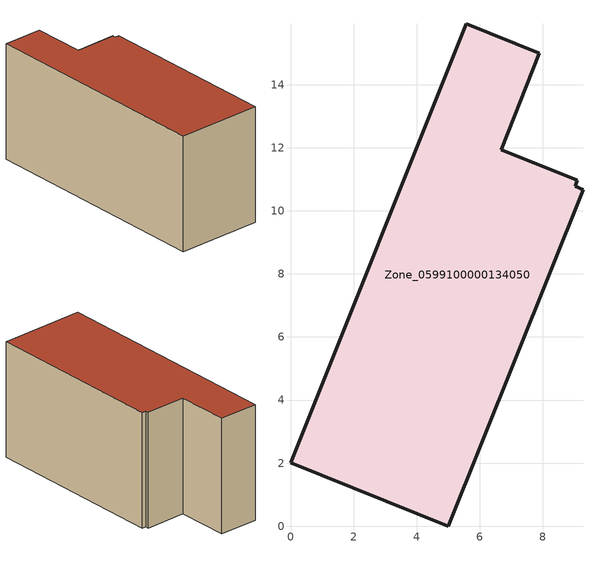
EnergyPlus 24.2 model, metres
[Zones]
Zone_0599100000134050
 floor ground (C_G): 0,2.01 5.57,15.93 7.89,15 6.68,11.94 9.1,10.97 9.03,10.78 9.28,10.68 5.01,0 z0
 wall outside (C_F): 5.57,15.93 0,2.01 5.01,0 9.28,10.68 9.03,10.78 9.1,10.97 6.68,11.94 7.89,15 5.57,15.93 z0:7.36
 roof outside (C_R): 9.28,10.68 9.03,10.78 9.1,10.97 6.68,11.94 7.89,15 5.57,15.93 0,2.01 5.01,0 z7.36
[BUILDING]
Pand.0599100000134050: North Axis=0; Terrain=City; Loads Convergence Tolerance Value=0.04; Temperature Convergence Tolerance Value=0.4; Solar Distribution=FullExterior; Maximum Number of Warmup Days=25; Minimum Number of Warmup Days=1
[Site:Location]
Rotterdam.The.Hague.AP_ZH_NLD Design_Conditions: Latitude=51.96; Longitude=4.45; Time Zone=1; Elevation=-4.5
[SITE:GROUNDTEMPERATURE:BUILDINGSURFACE]
18, 18, 18, 18, 18, 18, 18, 18, 18, 18, 18, 18
[MATERIAL] Thermal Absorptance=0.9; Solar Absorptance=0.7; Visible Absorptance=0.7
Name | Roughness | Thickness | Conductivity | Density | Specific Heat
G.TI.1975-1991 | MediumSmooth | 0.15 | 0.288461 | 540 | 1210
F.TI.1975-1991 | Rough | 0.3 | 0.230769 | 1920 | 840
R.TI.1975-1991 | MediumRough | 0.2 | 0.153846 | 1500 | 1000
[CONSTRUCTION]
C_G: G.TI.1975-1991
C_F: F.TI.1975-1991
C_R: R.TI.1975-1991
[ZONE]
Zone_0599100000134050: Type=1; Multiplier=1; Ceiling Height=Autocalculate; Volume=Autocalculate; Floor Area=autocalculate; Part of Total Floor Area=Yes
[ZONEINFILTRATION:DESIGNFLOWRATE]
Infil_Zone_0599100000134050: Zone or ZoneList or Space or SpaceList=Zone_0599100000134050; Schedule=AlwaysOn; Design Flow Rate Calculation Method=Flow/Area; Flow Rate per Floor Area=0.003; Constant Term Coefficient=1; Temperature Term Coefficient=0; Velocity Term Coefficient=0; Velocity Squared Term Coefficient=0
[HVACTEMPLATE:ZONE:IDEALLOADSAIRSYSTEM]
Zone_0599100000134050: Maximum Heating Supply Air Temperature=50; Minimum Cooling Supply Air Temperature=13; Maximum Heating Supply Air Humidity Ratio=0.0156; Minimum Cooling Supply Air Humidity Ratio=0.0077; Heating Limit=NoLimit; Cooling Limit=NoLimit; Dehumidification Control Type=ConstantSensibleHeatRatio; Cooling Sensible Heat Ratio=0.7; Dehumidification Setpoint=60; Humidification Control Type=None; Humidification Setpoint=30; Outdoor Air Method=None; Outdoor Air Flow Rate per Person=0.00944; Outdoor Air Flow Rate per Zone Floor Area=0; Outdoor Air Flow Rate per Zone=0; Demand Controlled Ventilation Type=None; Outdoor Air Economizer Type=NoEconomizer; Heat Recovery Type=None; Sensible Heat Recovery Effectiveness=0.7; Latent Heat Recovery Effectiveness=0.65
[ZONECONTROL:THERMOSTAT]
ThermostatControl_Zone_0599100000134050: Zone or ZoneList=Zone_0599100000134050; Control Type Schedule=DualSetpointControlType; Control 1=Thermostat_Zone_0599100000134050; Temperature Difference Between Cutout And Setpoint=0
[THERMOSTATSETPOINT:DUALSETPOINT]
Thermostat_Zone_0599100000134050: Heating Setpoint Temperature Schedule=HeatingSetpoint_Zone_0599100000134050; Cooling Setpoint Temperature Schedule=CoolingSetpoint_Zone_0599100000134050
[SCHEDULE:COMPACT]
HeatingSetpoint_Zone_0599100000134050: Through: 12/31, For: AllDays, Until: 24:00, 21
CoolingSetpoint_Zone_0599100000134050: Through: 12/31, For: AllDays, Until: 24:00, 24
DualSetpointControlType: Through: 12/31, For: AllDays, Until: 24:00, 4
AlwaysOn: Through: 12/31, For: AllDays, Until: 24:00, 1
